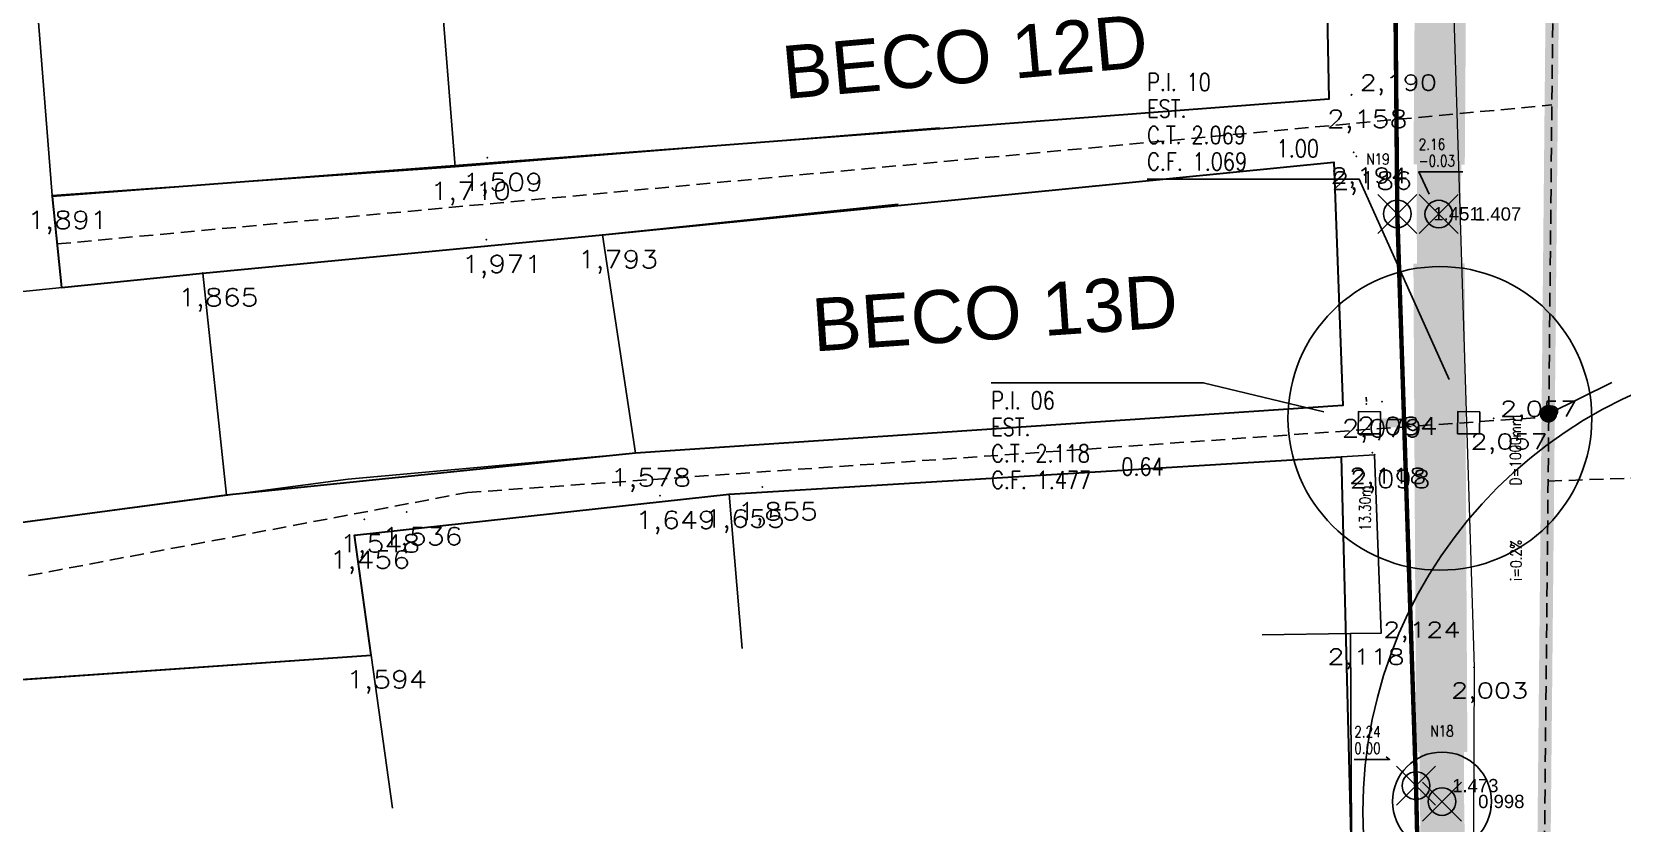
# Model space of a CAD drawing. Extents: x -160 to 364724, y -100 to 7353297.
# Drawn here: x 359241.72 to 359277.7, y 7352596.09 to 7352614.01 of the extents above; entities that cross this region are included whole.
import ezdxf
from ezdxf.enums import TextEntityAlignment as Align

# ---------------------------------------------------------------- set-up
doc = ezdxf.new("R2010")
doc.units = 0
doc.header["$LTSCALE"] = 5
for name, pattern in [('CENTER2', [1.125, 0.75, -0.125, 0.125, -0.125]), ('CONTINUO', [0]), ('DASHDOT2', [12.7, 6.35, -3.175, 0, -3.175]), ('HIDDEN2', [0.1875, 0.125, -0.0625])]:
    doc.linetypes.add(name, pattern=pattern)
for name, color, linetype in [('0-quadras', 6, 'Continuous'), ('LIN - ADUTORA', 2, 'Continuous'), ('Linha_Obrigatória', 1, 'Continuous'), ('LT-COTAS', 7, 'CONTINUO'), ('LT-COTAS-W', 7, 'CONTINUO'), ('ortofoto', 7, 'Continuous'), ('P_Eixo', 1, 'CENTER2'), ('PONTOS-AGUA_U', 7, 'Continuous'), ('PONTOS-CAIXAS', 7, 'Continuous'), ('PONTOS-CAIXAS_U', 1, 'Continuous'), ('PS_IND_COMPRIMENTO', 7, 'Continuous'), ('PS_IND_DIAMETRO', 7, 'Continuous'), ('PS_IND_INCLINACAO', 7, 'Continuous'), ('PS_PONTOS_IDENTIFICACAO_LIN', 7, 'Continuous'), ('PS_PONTOS_IDENTIFICACAO_TXT', 7, 'Continuous'), ('Q-PLATO', 5, 'Continuous'), ('T-MARGEM', 7, 'Continuous'), ('TUBO_DE_CONCRETO', 2, 'Continuous'), ('TUBO_PVC', 1, 'Continuous'), ('V-NODE', 1, 'Continuous'), ('V-NODE-TEXT', 11, 'Continuous'), ('ZZ-Carimbo Texto', 7, 'Continuous')]:
    doc.layers.add(name, color=color, linetype=linetype)
for name, color, linetype, lineweight in [('LIN - AF', 142, 'Continuous', 5), ('LT-ALINHAMENTO-PREDIAL', 4, 'DASHDOT2', 25), ('LT-BORDA', 1, 'Continuous', 9)]:
    doc.layers.add(name, color=color, linetype=linetype, lineweight=lineweight)
doc.styles.add('CARIMBO', font='arial.ttf', dxfattribs={"height": 2})
doc.styles.add('ROMANS', font='ROMANS.shx', dxfattribs={"height": 2})
doc.styles.add('simplex', font='simplex.shx', dxfattribs={"width": 0.8})
doc.styles.get("Standard").update_dxf_attribs({"font": 'arial.ttf'})
picture_1 = doc.add_image_def('image1.tif', size_in_pixel=(14710, 13573))

# ---------------------------------------------------------------- blocks, each defined once
blk = doc.blocks.new('*U151')
at = {"color": 0, "linetype": 'ByBlock', "lineweight": -2, "transparency": 16777216}
for p, q in [((-0.707, -0.707), (0.707, 0.707)), ((-0.707, 0.707), (0.707, -0.707))]:
    blk.add_line(p, q, dxfattribs=at)
blk.add_circle((0, 0), 0.5, dxfattribs=at)
blk = doc.blocks.new('A$C16bf6896')
at = {"layer": 'V-NODE', "xscale": 0.625, "yscale": 0.625, "zscale": 0.625}
for p in [(-16.142, -219.335, 0.367), (-15.203, -219.339, 0.323), (-15.718, -232.282, 0.389), (-15.13, -232.641, -0.086)]:
    blk.add_blockref('*U151', p, dxfattribs=at)
at = {"layer": 'V-NODE-TEXT', "char_height": 0.3, "attachment_point": 4}
for s, insert in [('1.451', (-15.325, -219.335, 0.367)), ('1.407', (-14.386, -219.339, 0.323)), ('1.473', (-14.901, -232.282, 0.389)), ('0.998', (-14.313, -232.641, -0.086))]:
    blk.add_mtext(s, dxfattribs=dict(at, insert=insert))
blk = doc.blocks.new('*U254', base_point=(359257.41, 7352593.001))
at = {"linetype": 'Continuous'}
blk.add_lwpolyline([(359257.16, 7352592.751), (359257.66, 7352592.751), (359257.66, 7352593.251), (359257.16, 7352593.251)], close=True, dxfattribs=at)
blk = doc.blocks.new('*U273')
at = {"layer": 'T-MARGEM'}
blk.add_line((0, 0), (0, 0.2), dxfattribs=at)
at = {"layer": 'T-MARGEM', "const_width": 0.025, "flags": 128}
blk.add_lwpolyline([(-0.0125, 0, 1), (0.0125, 0, 1)], format="xyb", close=True, dxfattribs=at)
blk = doc.blocks.new('*U316', base_point=(359265.52, 7352597.676))
at = {"linetype": 'Continuous'}
blk.add_lwpolyline([(359265.27, 7352597.426), (359265.77, 7352597.426), (359265.77, 7352597.926), (359265.27, 7352597.926)], close=True, dxfattribs=at)
blk = doc.blocks.new('SIMB_PONTO')
at = {"color": 0}
blk.add_point((0, 0), dxfattribs=at)
for tag in ['COTA', 'PONTO', 'DESC']:
    blk.add_attdef(tag, (0, 0), '', height=1)
blk = doc.blocks.new('*U688', base_point=(550.6981, 290.3575))
blk.add_circle((550.6981, 290.3575), 0.14)

msp = doc.modelspace()

# ---------------------------------------------------------------- linework, layer by layer
at = {"layer": '0-quadras', "color": 5, "lineweight": 30, "ltscale": 0.3}
msp.add_lwpolyline([(359238.586, 7352599.142), (359249.396, 7352599.898), (359249.018, 7352602.611), (359257.495, 7352603.538), (359271.347, 7352604.385), (359271.727, 7352589.265), (359246.61, 7352587.712), (359246.389, 7352591.04), (359238.215, 7352590.92)], dxfattribs=at)
at = {"layer": 'LIN - ADUTORA', "const_width": 1}
msp.add_lwpolyline([(359273.849, 7352525.805), (359273.754, 7352541.797), (359273.686, 7352555.56), (359273.743, 7352569.511), (359273.685, 7352582.571), (359273.752, 7352589.143), (359273.627, 7352596.582), (359273.554, 7352609.884), (359273.678, 7352626.758), (359273.945, 7352640.358), (359273.982, 7352653.361), (359274.45, 7352666.276), (359275.111, 7352677.876), (359275.839, 7352692.418), (359277.395, 7352723.77), (359278.621, 7352734.972), (359280.655, 7352747.683), (359282.38, 7352759.029), (359286.168, 7352783.089)], dxfattribs=at)
at = {"layer": 'LIN - AF', "const_width": 0.1, "flags": 128}
msp.add_lwpolyline([(359274.715, 7352531.296), (359274.493, 7352542.923), (359274.438, 7352554.376), (359274.233, 7352569.79), (359274.225, 7352583.539), (359273.214, 7352589.373), (359273.039, 7352596.941), (359272.615, 7352609.888), (359272.47, 7352626.553)], dxfattribs=at)
at = {"layer": 'Linha_Obrigatória'}
msp.add_circle((359273.579, 7352605.258), 3.437, dxfattribs=at)
at = {"layer": 'LT-ALINHAMENTO-PREDIAL', "color": 8}
for p, q in [((359272.102, 7352604.433), (359257.495, 7352603.538)), ((359257.495, 7352603.538), (359249.018, 7352602.611)), ((359249.018, 7352602.611), (359249.396, 7352599.898)), ((359249.396, 7352599.898), (359238.586, 7352599.142))]:
    msp.add_line(p, q, dxfattribs=at)
at = {"layer": 'LT-ALINHAMENTO-PREDIAL', "color": 8, "flags": 128}
for points in [[(359246.871, 7352616.994), (359241.675, 7352616.693), (359242.177, 7352610.303), (359251.297, 7352610.956), (359271.582, 7352612.588), (359270.876, 7352626.804), (359261.808, 7352626.618), (359254.293, 7352626.01), (359245.594, 7352624.517), (359227.679, 7352624.639), (359222.168, 7352624.377), (359218.355, 7352624.081), (359218.141, 7352625.799), (359222.611, 7352626.29), (359222.611, 7352626.29), (359230.349, 7352626.314), (359237.511, 7352627.016), (359245.473, 7352627.502), (359271.087, 7352628.784), (359270.697, 7352633.672), (359253.051, 7352632.926), (359245.22, 7352632.348), (359237.265, 7352631.887), (359229.776, 7352632.017), (359222.289, 7352631.604), (359219.31, 7352631.845), (359218.821, 7352637.795), (359208.705, 7352637.184), (359206.355, 7352637.025)], [(359225.387, 7352601.099), (359229.775, 7352601.209), (359237.723, 7352601.828), (359237.997, 7352601.733), (359239.601, 7352601.925), (359239.48, 7352602.631), (359248.877, 7352603.884), (359255.375, 7352604.47), (359271.917, 7352605.584), (359271.689, 7352611.192), (359254.631, 7352609.41), (359245.588, 7352608.549), (359237.192, 7352607.688), (359226.156, 7352606.94), (359225.54, 7352614.836)], [(359251.297, 7352610.956), (359251.016, 7352614.445)], [(359255.375, 7352604.47), (359254.631, 7352609.41)], [(359245.588, 7352608.549), (359246.126, 7352603.517)], [(359257.495, 7352603.538), (359257.792, 7352600.051)], [(359249.396, 7352599.898), (359249.878, 7352596.431)]]:
    msp.add_lwpolyline(points, dxfattribs=at)
at = {"layer": 'LT-ALINHAMENTO-PREDIAL', "color": 8, "elevation": 2.005, "flags": 128}
for points in [[(359271.89, 7352590.066), (359271.576, 7352595.791), (359271.559, 7352600.386), (359272.248, 7352600.397), (359272.102, 7352604.433)], [(359271.559, 7352600.386), (359269.559, 7352600.354)]]:
    msp.add_lwpolyline(points, dxfattribs=at)
at = {"layer": 'LT-BORDA', "elevation": 1.964, "flags": 128}
msp.add_lwpolyline([(359285.357, 7352807.105), (359285.32, 7352800.475), (359285.02, 7352790.382), (359284.671, 7352779.556), (359281.754, 7352765.541), (359279.337, 7352752.034), (359277.007, 7352732.22), (359275.462, 7352722.544), (359274.896, 7352703.772), (359274.009, 7352691.625), (359274.002, 7352679.063), (359273.852, 7352678.144), (359272.259, 7352651.048), (359273.578, 7352624.485), (359274.354, 7352599.621), (359274.277, 7352581.926), (359273.89, 7352568.26), (359274.32, 7352510.876)], dxfattribs=at)
at = {"layer": 'P_Eixo', "color": 1, "linetype": 'HIDDEN2', "ltscale": 0.5}
for p, q in [((359251.574, 7352603.58), (359276.042, 7352605.294)), ((359240.723, 7352601.522), (359251.574, 7352603.58))]:
    msp.add_line(p, q, dxfattribs=at)
at = {"layer": 'P_Eixo', "color": 1, "linetype": 'HIDDEN2', "ltscale": 0.5, "flags": 128}
for points in [[(359290.602, 7352823.732), (359287.134, 7352778.385), (359278.894, 7352733.428), (359276.926, 7352692.908), (359276.424, 7352643.555), (359275.887, 7352589.752), (359277.551, 7352545.469), (359276.867, 7352505.597), (359277.842, 7352457.728), (359277.647, 7352423.209), (359277.161, 7352411.589), (359279.5, 7352389.378), (359286.267, 7352368.996), (359296.599, 7352348.041)], [(359276.028, 7352603.836), (359285.42, 7352604.185), (359304.535, 7352605.524), (359319.612, 7352605.625), (359344.709, 7352605.041), (359367.253, 7352605.485), (359388.555, 7352606.651), (359397.247, 7352606.397)]]:
    msp.add_lwpolyline(points, dxfattribs=at)
at = {"layer": 'PS_PONTOS_IDENTIFICACAO_LIN', "linetype": 'Continuous'}
for points in [[(359273.339, 7352610.335), (359273.099, 7352610.839), (359274.099, 7352610.839)], [(359270.956, 7352605.406), (359268.226, 7352606.065), (359263.426, 7352606.065)], [(359272.366, 7352597.597), (359272.44, 7352597.537), (359271.64, 7352597.537)]]:
    msp.add_lwpolyline(points, dxfattribs=at)
at = {"layer": 'Q-PLATO'}
msp.add_circle((359282.208, 7352596.349), 10.37, dxfattribs=at)
at = {"layer": 'TUBO_DE_CONCRETO', "const_width": 1.16}
for points in [[(359273.562, 7352611.004), (359273.67, 7352625.638)], [(359273.621, 7352597.702), (359273.56, 7352608.764)]]:
    msp.add_lwpolyline(points, dxfattribs=at)
at = {"layer": 'TUBO_PVC'}
for points, const_width in [([(359275.913, 7352593.432), (359276.236, 7352626.443)], 0.3), ([(359272.233, 7352605.158), (359273.979, 7352605.158)], 0.2)]:
    msp.add_lwpolyline(points, dxfattribs=dict(at, const_width=const_width))

# ---------------------------------------------------------------- block references
at = {"layer": 'LT-COTAS'}
ref = msp.add_blockref('SIMB_PONTO', (359271.575, 7352612.581, 2.19), dxfattribs=at)
ref.add_attrib('COTA', '2,190', dxfattribs={"layer": '0', "color": 8, "height": 0.35, "style": 'simplex', "width": 1.3125, "flags": 8}).set_placement((359271.763, 7352612.684), (359273.513, 7352612.684), align=Align.FIT)
for p in [(359271.575, 7352612.581, 2.19), (359271.63, 7352611.282, 2.194), (359274.797, 7352605.26, 2.057), (359272.047, 7352604.48, 2.118), (359271.559, 7352600.386, 2.118), (359272.248, 7352600.397, 2.124), (359274.354, 7352599.621, 2.003)]:
    msp.add_blockref('SIMB_PONTO', p, dxfattribs=at)
ref = msp.add_blockref('SIMB_PONTO', (359271.63, 7352611.282, 2.194), dxfattribs=at)
ref.add_attrib('COTA', '2,194', dxfattribs={"layer": '0', "color": 8, "height": 0.35, "style": 'simplex', "width": 1.296296, "flags": 8}).set_placement((359271.105, 7352610.582), (359272.855, 7352610.582), align=Align.FIT)
ref = msp.add_blockref('SIMB_PONTO', (359274.797, 7352605.26, 2.057), dxfattribs=at)
ref.add_attrib('COTA', '2,057', dxfattribs={"layer": '0', "color": 8, "height": 0.35, "style": 'simplex', "width": 1.25, "flags": 8}).set_placement((359274.938, 7352605.301), (359276.688, 7352605.301), align=Align.FIT)
at = {"layer": 'LT-COTAS', "color": 3}
ref = msp.add_blockref('SIMB_PONTO', (359274.797, 7352605.26, 2.057), dxfattribs=at)
ref.add_attrib('COTA', '2,057', dxfattribs={"layer": '0', "color": 8, "height": 0.35, "style": 'simplex', "width": 1.25, "flags": 8}).set_placement((359274.272, 7352604.56), (359276.022, 7352604.56), align=Align.FIT)
msp.add_blockref('SIMB_PONTO', (359274.797, 7352605.26, 2.057), dxfattribs=at)
at = {"layer": 'LT-COTAS'}
ref = msp.add_blockref('SIMB_PONTO', (359272.047, 7352604.48, 2.118), dxfattribs=at)
ref.add_attrib('COTA', '2,118', dxfattribs={"layer": '0', "color": 8, "height": 0.35, "style": 'simplex', "width": 1.381579, "flags": 8}).set_placement((359271.522, 7352603.78), (359273.272, 7352603.78), align=Align.FIT)
ref = msp.add_blockref('SIMB_PONTO', (359272.248, 7352600.397, 2.124), dxfattribs=at)
ref.add_attrib('COTA', '2,124', dxfattribs={"layer": '0', "color": 8, "height": 0.35, "style": 'simplex', "width": 1.296296, "flags": 8}).set_placement((359272.295, 7352600.294), (359274.045, 7352600.294), align=Align.FIT)
ref = msp.add_blockref('SIMB_PONTO', (359271.559, 7352600.386, 2.118), dxfattribs=at)
ref.add_attrib('COTA', '2,118', dxfattribs={"layer": '0', "color": 8, "height": 0.35, "style": 'simplex', "width": 1.381579, "flags": 8}).set_placement((359271.034, 7352599.686), (359272.784, 7352599.686), align=Align.FIT)
ref = msp.add_blockref('SIMB_PONTO', (359274.354, 7352599.621, 2.003), dxfattribs=at)
ref.add_attrib('COTA', '2,003', dxfattribs={"layer": '0', "color": 8, "height": 0.35, "style": 'simplex', "width": 1.25, "flags": 8}).set_placement((359273.829, 7352598.921), (359275.579, 7352598.921), align=Align.FIT)
at = {"layer": 'LT-COTAS-W', "color": 3}
ref = msp.add_blockref('SIMB_PONTO', (359271.583, 7352612.588, 2.158), dxfattribs=at)
ref.add_attrib('COTA', '2,158', dxfattribs={"layer": '0', "color": 8, "height": 0.4, "style": 'simplex', "width": 1.197656, "flags": 8}).set_placement((359271.02, 7352611.838), (359272.845, 7352611.838), align=Align.FIT)
for p in [(359271.583, 7352612.588, 2.158), (359251.297, 7352610.956, 1.71), (359252.026, 7352611.158, 1.509), (359271.689, 7352611.192, 2.186), (359242.177, 7352610.303, 1.891), (359252.004, 7352609.303, 1.971), (359254.631, 7352609.41, 1.793), (359245.588, 7352608.549, 1.865), (359271.917, 7352605.584, 2.079), (359272.267, 7352605.638, 2.084), (359255.375, 7352604.47, 1.578), (359272.102, 7352604.433, 2.098), (359258.245, 7352603.703, 1.855), (359255.934, 7352603.509, 1.649), (359257.495, 7352603.538, 1.655), (359249.246, 7352602.975, 1.548), (359250.204, 7352603.139, 1.536), (359249.018, 7352602.611, 1.456), (359249.395, 7352599.898, 1.594)]:
    msp.add_blockref('SIMB_PONTO', p, dxfattribs=at)
ref = msp.add_blockref('SIMB_PONTO', (359251.297, 7352610.956, 1.71), dxfattribs=at)
ref.add_attrib('COTA', '1,710', dxfattribs={"layer": '0', "color": 8, "height": 0.4, "style": 'simplex', "width": 1.260691, "flags": 8}).set_placement((359250.735, 7352610.206), (359252.56, 7352610.206), align=Align.FIT)
ref = msp.add_blockref('SIMB_PONTO', (359252.026, 7352611.158, 1.509), dxfattribs=at)
ref.add_attrib('COTA', '1,509', dxfattribs={"layer": '0', "color": 8, "height": 0.4, "style": 'simplex', "width": 1.212816, "flags": 8}).set_placement((359251.463, 7352610.408), (359253.288, 7352610.408), align=Align.FIT)
ref = msp.add_blockref('SIMB_PONTO', (359271.689, 7352611.192, 2.186), dxfattribs=at)
ref.add_attrib('COTA', '2,186', dxfattribs={"layer": '0', "color": 8, "height": 0.4, "style": 'simplex', "width": 1.212816, "flags": 8}).set_placement((359271.126, 7352610.442), (359272.951, 7352610.442), align=Align.FIT)
ref = msp.add_blockref('SIMB_PONTO', (359242.177, 7352610.303, 1.891), dxfattribs=at)
ref.add_attrib('COTA', '1,891', dxfattribs={"layer": '0', "color": 8, "height": 0.4, "style": 'simplex', "width": 1.349472, "flags": 8}).set_placement((359241.615, 7352609.553), (359243.44, 7352609.553), align=Align.FIT)
ref = msp.add_blockref('SIMB_PONTO', (359252.004, 7352609.303, 1.971), dxfattribs=at)
ref.add_attrib('COTA', '1,971', dxfattribs={"layer": '0', "color": 8, "height": 0.4, "style": 'simplex', "width": 1.349472, "flags": 8}).set_placement((359251.442, 7352608.553), (359253.267, 7352608.553), align=Align.FIT)
ref = msp.add_blockref('SIMB_PONTO', (359254.631, 7352609.41, 1.793), dxfattribs=at)
ref.add_attrib('COTA', '1,793', dxfattribs={"layer": '0', "color": 8, "height": 0.4, "style": 'simplex', "width": 1.197656, "flags": 8}).set_placement((359254.069, 7352608.66), (359255.894, 7352608.66), align=Align.FIT)
ref = msp.add_blockref('SIMB_PONTO', (359245.588, 7352608.549, 1.865), dxfattribs=at)
ref.add_attrib('COTA', '1,865', dxfattribs={"layer": '0', "color": 8, "height": 0.4, "style": 'simplex', "width": 1.197656, "flags": 8}).set_placement((359245.026, 7352607.799), (359246.851, 7352607.799), align=Align.FIT)
ref = msp.add_blockref('SIMB_PONTO', (359271.917, 7352605.584, 2.079), dxfattribs=at)
ref.add_attrib('COTA', '2,079', dxfattribs={"layer": '0', "color": 8, "height": 0.4, "style": 'simplex', "width": 1.154367, "flags": 8}).set_placement((359271.355, 7352604.834), (359273.18, 7352604.834), align=Align.FIT)
ref = msp.add_blockref('SIMB_PONTO', (359272.267, 7352605.638, 2.084), dxfattribs=at)
ref.add_attrib('COTA', '2,084', dxfattribs={"layer": '0', "color": 8, "height": 0.4, "style": 'simplex', "width": 1.127206, "flags": 8}).set_placement((359271.704, 7352604.888), (359273.529, 7352604.888), align=Align.FIT)
ref = msp.add_blockref('SIMB_PONTO', (359255.375, 7352604.47, 1.578), dxfattribs=at)
ref.add_attrib('COTA', '1,578', dxfattribs={"layer": '0', "color": 8, "height": 0.4, "style": 'simplex', "width": 1.197656, "flags": 8}).set_placement((359254.812, 7352603.72), (359256.638, 7352603.72), align=Align.FIT)
ref = msp.add_blockref('SIMB_PONTO', (359272.102, 7352604.433, 2.098), dxfattribs=at)
ref.add_attrib('COTA', '2,098', dxfattribs={"layer": '0', "color": 8, "height": 0.4, "style": 'simplex', "width": 1.140625, "flags": 8}).set_placement((359271.54, 7352603.683), (359273.365, 7352603.683), align=Align.FIT)
ref = msp.add_blockref('SIMB_PONTO', (359258.245, 7352603.703, 1.855), dxfattribs=at)
ref.add_attrib('COTA', '1,855', dxfattribs={"layer": '0', "color": 8, "height": 0.4, "style": 'simplex', "width": 1.197656, "flags": 8}).set_placement((359257.682, 7352602.953), (359259.507, 7352602.953), align=Align.FIT)
ref = msp.add_blockref('SIMB_PONTO', (359255.934, 7352603.509, 1.649), dxfattribs=at)
ref.add_attrib('COTA', '1,649', dxfattribs={"layer": '0', "color": 8, "height": 0.4, "style": 'simplex', "width": 1.212816, "flags": 8}).set_placement((359255.371, 7352602.759), (359257.196, 7352602.759), align=Align.FIT)
ref = msp.add_blockref('SIMB_PONTO', (359257.495, 7352603.538, 1.655), dxfattribs=at)
ref.add_attrib('COTA', '1,655', dxfattribs={"layer": '0', "color": 8, "height": 0.4, "style": 'simplex', "width": 1.197656, "flags": 8}).set_placement((359256.932, 7352602.788), (359258.757, 7352602.788), align=Align.FIT)
ref = msp.add_blockref('SIMB_PONTO', (359249.246, 7352602.975, 1.548), dxfattribs=at)
ref.add_attrib('COTA', '1,548', dxfattribs={"layer": '0', "color": 8, "height": 0.4, "style": 'simplex', "width": 1.197656, "flags": 8}).set_placement((359248.684, 7352602.225), (359250.509, 7352602.225), align=Align.FIT)
ref = msp.add_blockref('SIMB_PONTO', (359250.204, 7352603.139, 1.536), dxfattribs=at)
ref.add_attrib('COTA', '1,536', dxfattribs={"layer": '0', "color": 8, "height": 0.4, "style": 'simplex', "width": 1.212816, "flags": 8}).set_placement((359249.642, 7352602.389), (359251.467, 7352602.389), align=Align.FIT)
ref = msp.add_blockref('SIMB_PONTO', (359249.018, 7352602.611, 1.456), dxfattribs=at)
ref.add_attrib('COTA', '1,456', dxfattribs={"layer": '0', "color": 8, "height": 0.4, "style": 'simplex', "width": 1.212816, "flags": 8}).set_placement((359248.455, 7352601.861), (359250.28, 7352601.861), align=Align.FIT)
ref = msp.add_blockref('SIMB_PONTO', (359249.395, 7352599.898, 1.594), dxfattribs=at)
ref.add_attrib('COTA', '1,594', dxfattribs={"layer": '0', "color": 8, "height": 0.4, "style": 'simplex', "width": 1.18287, "flags": 8}).set_placement((359248.833, 7352599.148), (359250.658, 7352599.148), align=Align.FIT)
at = {"layer": 'PONTOS-AGUA_U', "xscale": 8, "yscale": 8, "zscale": 8}
msp.add_blockref('*U688', (359273.627, 7352596.582), dxfattribs=at)
at = {"layer": 'PONTOS-CAIXAS'}
for name, p, rotation in [('*U254', (359271.983, 7352605.158), 359.4165887466369), ('*U316', (359274.229, 7352605.158), 359.4397851407387)]:
    msp.add_blockref(name, p, dxfattribs=dict(at, rotation=rotation))
at = {"layer": 'PONTOS-CAIXAS_U', "xscale": 7.999999999999999, "yscale": 7.999999999999999, "zscale": 7.999999999999999, "rotation": 296.3702818064322}
msp.add_blockref('*U273', (359276.035, 7352605.362), dxfattribs=at)
at = {"layer": 'V-NODE-TEXT'}
msp.add_blockref('A$C16bf6896', (359288.757, 7352829.223, 1.084), dxfattribs=at)

# ---------------------------------------------------------------- texts
at = {"layer": 'PS_IND_COMPRIMENTO', "style": 'ROMANS', "width": 0.8}
msp.add_text('13.30m', height=0.25, rotation=90.3144, dxfattribs=at).set_placement((359271.886, 7352603.224), align=Align.MIDDLE_CENTER)
at = {"layer": 'PS_IND_DIAMETRO', "style": 'ROMANS', "width": 0.8}
msp.add_text('D=1000mm', height=0.25, rotation=90.3144, dxfattribs=at).set_placement((359275.288, 7352604.542), align=Align.MIDDLE_CENTER)
at = {"layer": 'PS_IND_INCLINACAO', "style": 'ROMANS', "width": 0.8}
msp.add_text('i=0.2%', height=0.25, rotation=90.3144, dxfattribs=at).set_placement((359275.302, 7352602.042), align=Align.MIDDLE_CENTER)
at = {"layer": 'PS_PONTOS_IDENTIFICACAO_TXT', "style": 'ROMANS', "width": 0.8}
for s, height, p in [('C.F. 1.069', 0.4, (359266.955, 7352610.871)), ('1.00', 0.4, (359269.884, 7352611.171)), ('2.16', 0.25, (359273.099, 7352611.339)), ('-0.03', 0.25, (359273.099, 7352610.964)), ('P.I. 06', 0.4, (359263.426, 7352605.465)), ('EST. ', 0.4, (359263.426, 7352604.865)), ('C.T. 2.118', 0.4, (359263.426, 7352604.265)), ('C.F. 1.477', 0.4, (359263.426, 7352603.665)), ('0.64', 0.4, (359266.371, 7352603.965)), ('2.24', 0.25, (359271.64, 7352598.037)), ('0.00', 0.25, (359271.64, 7352597.662))]:
    msp.add_text(s, height=height, dxfattribs=at).set_placement(p)
for s, p in [('N19', (359272.177, 7352611.004)), ('N18', (359273.627, 7352598.052))]:
    msp.add_text(s, height=0.25, dxfattribs=at).set_placement(p, align=Align.CENTER)

# ---------------------------------------------------------------- next in the draw order: wipeouts: each hides what was drawn before it
at = {"linetype": 'Continuous', "ltscale": 4}
for points in [[(359258.495, 7352612.021), (359267.38, 7352612.81), (359267.196, 7352614.884), (359258.311, 7352614.095)], [(359259.146, 7352606.309), (359268.045, 7352606.913), (359267.904, 7352608.991), (359259.005, 7352608.387)]]:
    msp.add_wipeout(points, dxfattribs=at).dxf.layer = 'ZZ-Carimbo Texto'

# ---------------------------------------------------------------- next in the draw order: linework, layer by layer
at = {"layer": 'PS_PONTOS_IDENTIFICACAO_LIN', "linetype": 'Continuous'}
msp.add_lwpolyline([(359273.789, 7352606.139), (359271.755, 7352610.671), (359266.955, 7352610.671)], dxfattribs=at)

# ---------------------------------------------------------------- next in the draw order: texts
at = {"layer": 'ZZ-Carimbo Texto', "linetype": 'Continuous', "ltscale": 4, "style": 'CARIMBO'}
msp.add_text('BECO 13D', height=1.2, rotation=3.8822, dxfattribs=at).set_placement((359263.508, 7352607.649), align=Align.MIDDLE_CENTER)

# ---------------------------------------------------------------- next in the draw order: wipeouts: each hides what was drawn before it
at = {"linetype": 'Continuous', "ltscale": 4}
msp.add_wipeout([(359258.495, 7352612.021), (359267.38, 7352612.81), (359267.196, 7352614.884), (359258.311, 7352614.095)], dxfattribs=at).dxf.layer = 'ZZ-Carimbo Texto'

# ---------------------------------------------------------------- next in the draw order: linework, layer by layer
at = {"layer": '0-quadras', "color": 5, "lineweight": 30, "ltscale": 0.3}
msp.add_lwpolyline([(359270.784, 7352626.843), (359271.065, 7352612.488), (359242.179, 7352610.279), (359242.39, 7352608.221), (359245.588, 7352608.549), (359254.631, 7352609.41), (359271.179, 7352611.062), (359271.386, 7352605.548), (359255.375, 7352604.47), (359246.126, 7352603.517), (359239.48, 7352602.631)], dxfattribs=at)
at = {"layer": 'P_Eixo', "color": 1, "linetype": 'HIDDEN2', "ltscale": 0.5}
msp.add_line((359242.289, 7352609.206), (359276.113, 7352612.354), dxfattribs=at)

# ---------------------------------------------------------------- next in the draw order: texts
at = {"layer": 'PS_PONTOS_IDENTIFICACAO_TXT', "style": 'ROMANS', "width": 0.8}
for s, p in [('P.I. 10', (359266.955, 7352612.671)), ('EST. ', (359266.955, 7352612.071)), ('C.T. 2.069', (359266.955, 7352611.471))]:
    msp.add_text(s, height=0.4, dxfattribs=at).set_placement(p)
at = {"layer": 'ZZ-Carimbo Texto', "linetype": 'Continuous', "ltscale": 4, "style": 'CARIMBO'}
msp.add_text('BECO 12D', height=1.2, rotation=5.0772, dxfattribs=at).set_placement((359262.829, 7352613.451), align=Align.MIDDLE_CENTER)

# ---------------------------------------------------------------- next in the draw order: pictures from other files: only their frames are drawn
image = msp.add_image(picture_1, insert=(359073.892, 7352258.636), size_in_units=(734.398, 677.634), dxfattribs=dict(fade=70))
image.dxf.flags = 14
at = {"layer": 'ortofoto'}
image = msp.add_image(picture_1, insert=(359073.892, 7352258.636), size_in_units=(734.398, 677.634), dxfattribs=dict(at, fade=29))
image.dxf.flags = 14

doc.saveas('drawing.dxf')
